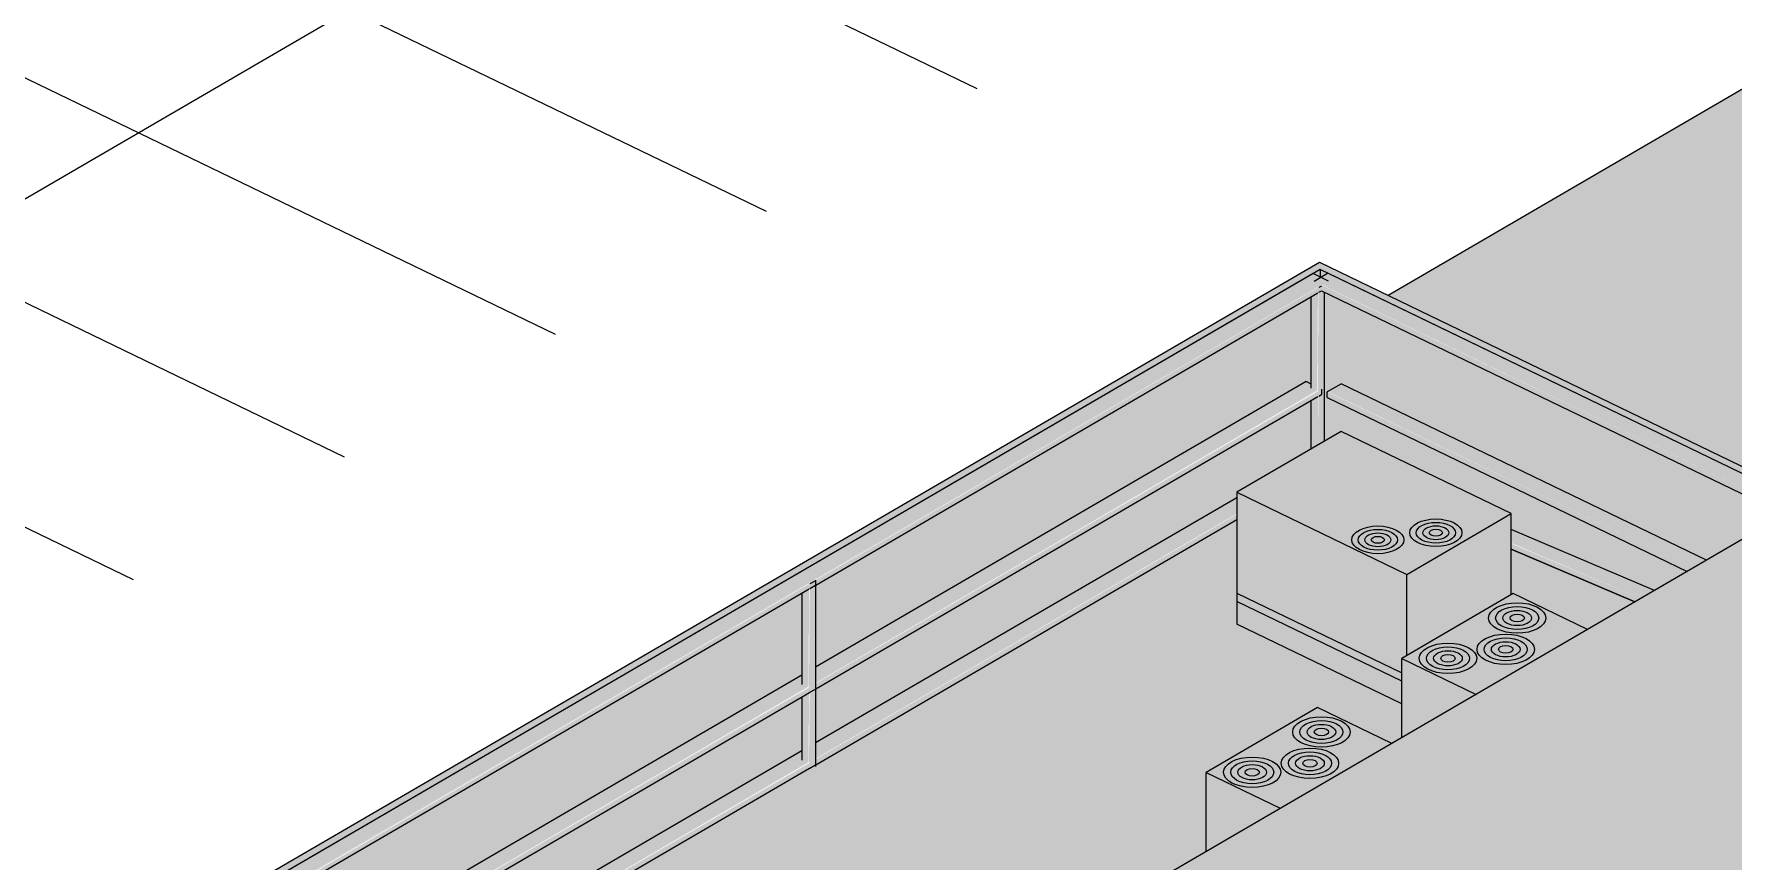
# Model space of a CAD drawing. Header units: inches. Extents: x 27328 to 52026, y -4075 to 4147.
# Drawn here: x 42269 to 42920, y -1949 to -1632 of the extents above; entities that cross this region are included whole.
import ezdxf

# ---------------------------------------------------------------- set-up
doc = ezdxf.new("R2010")
doc.units = ezdxf.units.IN
doc.header["$MEASUREMENT"] = 0
for name, color, linetype, lineweight in [('A-ROOF', 132, 'Continuous', 9), ('L-SITE-WALL', 31, 'Continuous', 9), ('M-EQPM', 50, 'Continuous', 9), ('PAINT', 190, 'Continuous', 9), ('S-BEAM', 12, 'Continuous', 9), ('S-COLS', 52, 'Continuous', 9)]:
    doc.layers.add(name, color=color, linetype=linetype, lineweight=lineweight)

# ---------------------------------------------------------------- blocks, each defined once
blk = doc.blocks.new('Carrier_48TC_Standard_Efficiency_Gas_Heat_Electric_Cooling_Packaged_Rooftop_Unit_3_to_15_nominal_tons - 15 ton 48TC__16-873539-Axon - Looking South West')
at = {"layer": 'M-EQPM'}
for points in [[(-34163.18, -1929.08), (-34120.49, -1904.22), (-34148.95, -1890.46), (-34191.63, -1915.32), (-34175.2, -1923.27)], [(-34191.63, -1945.66), (-34163.18, -1929.08), (-34191.63, -1915.32), (-34191.63, -1940.68)]]:
    blk.add_hatch(color=256, dxfattribs=at).paths.add_polyline_path(points, flags=0)
for p, q in [((-34148.95, -1890.46), (-34191.63, -1915.32)), ((-34120.49, -1904.22), (-34148.95, -1890.46)), ((-34191.63, -1915.32), (-34163.18, -1929.08)), ((-34191.63, -1945.66), (-34191.63, -1915.32))]:
    blk.add_line(p, q, dxfattribs=at)
for centre, major_axis in [((-34147.42, -1899.81), (11, 0)), ((-34147.42, -1899.81), (8.25, 0)), ((-34147.42, -1899.81), (5.5, 0)), ((-34147.42, -1899.81), (2.75, 0)), ((-34151.81, -1911.82), (11, 0)), ((-34151.81, -1911.82), (8.25, 0)), ((-34173.94, -1915.26), (11, 0)), ((-34173.94, -1915.26), (8.25, 0)), ((-34173.94, -1915.26), (5.5, 0)), ((-34173.94, -1915.26), (2.75, 0)), ((-34151.81, -1911.82), (5.5, 0)), ((-34151.81, -1911.82), (2.75, 0))]:
    blk.add_ellipse(centre, major_axis=major_axis, ratio=0.53073, dxfattribs=at)
blk = doc.blocks.new('Carrier_48TC_Standard_Efficiency_Gas_Heat_Electric_Cooling_Packaged_Rooftop_Unit_3_to_15_nominal_tons - 10 ton 48TC__12-873535-Axon - Looking South West')
at = {"layer": 'M-EQPM'}
for points in [[(-34114.73, -1839.39), (-34074.66, -1816.05), (-34139.8, -1784.55), (-34179.87, -1807.89), (-34134.44, -1829.86)], [(-34116.62, -1880.33), (-34116.62, -1871.63), (-34114.73, -1870.53), (-34114.73, -1839.39), (-34179.87, -1807.89), (-34179.87, -1849.74), (-34117.37, -1879.97)], [(-34114.73, -1870.53), (-34074.66, -1847.19), (-34074.66, -1816.05), (-34114.73, -1839.39), (-34114.73, -1848.31)], [(-34116.62, -1889.02), (-34116.62, -1877.15), (-34179.87, -1846.56), (-34179.87, -1858.43), (-34121.41, -1886.7)]]:
    blk.add_hatch(color=256, dxfattribs=at).paths.add_polyline_path(points, flags=0)
for p, q in [((-34139.8, -1784.55), (-34179.87, -1807.89)), ((-34074.66, -1816.05), (-34139.8, -1784.55)), ((-34179.87, -1807.89), (-34114.73, -1839.39)), ((-34179.87, -1807.89), (-34179.87, -1849.74)), ((-34114.73, -1839.39), (-34074.66, -1816.05)), ((-34074.66, -1847.19), (-34074.66, -1816.05)), ((-34114.73, -1870.53), (-34114.73, -1839.39)), ((-34179.87, -1846.56), (-34116.62, -1877.15)), ((-34179.87, -1846.56), (-34179.87, -1858.43)), ((-34116.62, -1880.33), (-34179.87, -1849.74)), ((-34116.62, -1889.02), (-34179.87, -1858.43))]:
    blk.add_line(p, q, dxfattribs=at)
for centre, major_axis in [((-34125.8, -1826.14), (10, 0)), ((-34125.8, -1826.14), (7.5, 0)), ((-34103.57, -1823.43), (10, 0)), ((-34103.57, -1823.43), (7.5, 0)), ((-34103.57, -1823.43), (5, 0)), ((-34103.57, -1823.43), (2.5, 0)), ((-34125.8, -1826.14), (5, 0)), ((-34125.8, -1826.14), (2.5, 0))]:
    blk.add_ellipse(centre, major_axis=major_axis, ratio=0.53073, dxfattribs=at)
blk = doc.blocks.new('HSS-Hollow Structural Section-Column - HSS4X4X1_4-1051982-Axon - Looking South West')
at = {"layer": 'S-COLS'}
h = blk.add_hatch(color=256, dxfattribs=at)
h.paths.add_polyline_path([(-34151.35, -1791.28), (-34149.08, -1789.96), (-34149.08, -1771.43), (-34151.35, -1772.75), (-34151.35, -1785.81)], flags=0)
h.paths.add_polyline_path([(-34149.08, -1768.89), (-34149.08, -1731.59), (-34151.35, -1732.91), (-34151.35, -1767.8), (-34150.03, -1768.43)], flags=0)
h = blk.add_hatch(color=256, dxfattribs=at)
h.paths.add_polyline_path([(-34149.08, -1789.96), (-34148.42, -1789.57), (-34148.62, -1771.16), (-34149.08, -1771.43), (-34149.08, -1784.55)], flags=0)
h.paths.add_polyline_path([(-34148.42, -1769.04), (-34148.62, -1731.33), (-34149.08, -1731.59), (-34148.86, -1768.95), (-34148.5, -1768.98)], flags=0)
for points in [[(-34148.42, -1789.57), (-34146.35, -1788.37), (-34146.35, -1731.11), (-34147.39, -1730.49), (-34147.47, -1728.89), (-34148.42, -1729.65), (-34148.42, -1784.55)], [(-34151.49, -1791.36), (-34151.35, -1791.28), (-34151.49, -1784.55)], [(-34146.35, -1788.37), (-34146.24, -1788.3), (-34146.35, -1784.55)]]:
    blk.add_hatch(color=256, dxfattribs=at).paths.add_polyline_path(points, flags=0)
for p, q in [((-34147.39, -1728.85), (-34148.42, -1729.45)), ((-34146.23, -1788.3), (-34146.23, -1731.17)), ((-34151.5, -1733), (-34151.5, -1767.98)), ((-34151.5, -1772.84), (-34151.5, -1791.36))]:
    blk.add_line(p, q, dxfattribs=at)
blk = doc.blocks.new('HSS-Hollow Structural Section-Column - HSS4X4X1_4-V145-Axon - Looking South West')
at = {"layer": 'S-COLS'}
blk.add_hatch(color=256, dxfattribs=at).paths.add_polyline_path([(-34343.41, -1914.13), (-34341.34, -1912.93), (-34341.34, -1841.81), (-34343.41, -1843.02), (-34343.41, -1906.55)], flags=0)
h = blk.add_hatch(color=256, dxfattribs=at)
h.paths.add_polyline_path([(-34344.07, -1911.49), (-34344.07, -1885), (-34346.33, -1886.32), (-34346.33, -1910.39)], flags=0)
h.paths.add_polyline_path([(-34344.07, -1882.46), (-34344.07, -1845.16), (-34346.33, -1846.48), (-34346.33, -1881.37)], flags=0)
h = blk.add_hatch(color=256, dxfattribs=at)
h.paths.add_polyline_path([(-34343.85, -1914.22), (-34343.41, -1914.13), (-34343.61, -1913.76), (-34344.07, -1914.16), (-34343.88, -1914.21)], flags=0)
h.paths.add_polyline_path([(-34343.41, -1911.63), (-34343.61, -1884.73), (-34344.07, -1885), (-34343.85, -1911.55), (-34343.44, -1911.61)], flags=0)
h.paths.add_polyline_path([(-34343.41, -1882.61), (-34343.61, -1844.9), (-34344.07, -1845.16), (-34343.85, -1882.52), (-34343.49, -1882.55)], flags=0)
h = blk.add_hatch(color=256, dxfattribs=at)
h.paths.add_polyline_path([(-34341.34, -1912.93), (-34341.23, -1912.82), (-34341.34, -1912.44)], flags=0)
h.paths.add_polyline_path([(-34341.34, -1910.43), (-34341.23, -1910.12), (-34341.34, -1910.37)], flags=0)
h.paths.add_polyline_path([(-34341.34, -1881.4), (-34341.23, -1881.09), (-34341.34, -1881.34)], flags=0)
for p, q in [((-34341.34, -1841.81), (-34343.41, -1843.02)), ((-34341.22, -1913.11), (-34341.22, -1841.65)), ((-34346.49, -1846.57), (-34346.49, -1881.55)), ((-34346.49, -1886.4), (-34346.49, -1910.57))]:
    blk.add_line(p, q, dxfattribs=at)
blk = doc.blocks.new('Girt_C - 8_D-1077146-Axon - Looking South West')
at = {"layer": 'S-BEAM'}
for points in [[(-34538.76, -1956.25), (-34144.83, -1726.81), (-34150.47, -1724.08), (-34544.4, -1953.52)], [(-34538.62, -1956.47), (-34147.39, -1728.45), (-34147.53, -1728.37), (-34538.66, -1956.34)], [(-34536.97, -1957.52), (-34147.39, -1730.49), (-34147.57, -1728.7), (-34538.62, -1956.72), (-34537.03, -1957.49)], [(-34542.85, -1954.68), (-34542.55, -1954.51), (-34544.46, -1953.65), (-34544.4, -1953.93), (-34544.11, -1954.07)], [(-34542.09, -1955.04), (-34541.8, -1954.87), (-34542.55, -1954.51), (-34542.85, -1954.68)], [(-34538.76, -1956.34), (-34538.76, -1956.25), (-34539.05, -1956.2)]]:
    blk.add_hatch(color=256, dxfattribs=at).paths.add_polyline_path(points, flags=0)
for p, q in [((-34150.56, -1724.08), (-34544.49, -1953.52)), ((-34150.57, -1724.08), (-34150.47, -1724.08)), ((-34150.47, -1724.08), (-34144.83, -1726.81)), ((-34341.18, -1843.48), (-34148.73, -1731.39)), ((-34148.42, -1731.21), (-34147.39, -1730.61)), ((-34536.17, -1957.05), (-34343.72, -1844.96)), ((-34343.41, -1844.78), (-34341.34, -1843.57)), ((-34544.54, -1953.61), (-34544.54, -1953.86)), ((-34544.46, -1953.9), (-34544.46, -1953.65)), ((-34538.76, -1956.25), (-34544.4, -1953.52)), ((-34544.4, -1953.62), (-34538.76, -1956.34)), ((-34542.85, -1954.68), (-34542.52, -1954.49)), ((-34542.09, -1955.04), (-34541.76, -1954.85)), ((-34542.08, -1955.05), (-34541.74, -1954.86)), ((-34538.7, -1956.43), (-34538.7, -1956.68)), ((-34538.62, -1956.72), (-34538.62, -1956.47)), ((-34536.97, -1957.52), (-34536.33, -1957.14))]:
    blk.add_line(p, q, dxfattribs=at)
for points in [[(-34544.4, -1953.52, 0), (-34544.5, -1953.52, 0), (-34544.54, -1953.61, 0)], [(-34544.46, -1953.65, 0), (-34544.44, -1953.61, 0), (-34544.4, -1953.62, 0)], [(-34538.62, -1956.47, 0), (-34538.66, -1956.34, 0), (-34538.76, -1956.25, 0)], [(-34538.76, -1956.34, 0), (-34538.72, -1956.38, 0), (-34538.7, -1956.43, 0)]]:
    blk.add_polyline3d(points, dxfattribs=at)
blk = doc.blocks.new('Girt_C - 8_D-1077143-Axon - Looking South West')
at = {"layer": 'S-BEAM'}
h = blk.add_hatch(color=256, dxfattribs=at)
h.paths.add_polyline_path([(-34501.78, -1974.54), (-34344.07, -1882.46), (-34346.47, -1881.13), (-34346.47, -1878.08), (-34507.41, -1971.81)], flags=0)
h.paths.add_polyline_path([(-34341.23, -1881.03), (-34149.08, -1768.89), (-34151.49, -1767.56), (-34151.6, -1766.24), (-34153.16, -1765.48), (-34341.23, -1875.02)], flags=0)
h = blk.add_hatch(color=256, dxfattribs=at)
h.paths.add_polyline_path([(-34501.49, -1974.68), (-34343.65, -1882.54), (-34343.86, -1882.56), (-34501.57, -1974.64)], flags=0)
h.paths.add_polyline_path([(-34341.34, -1881.4), (-34148.67, -1768.97), (-34148.87, -1768.99), (-34341.3, -1881.28), (-34341.32, -1881.34)], flags=0)
blk.add_hatch(color=256, dxfattribs=at).paths.add_polyline_path([(-34499.61, -1975.59), (-34147.39, -1770.44), (-34147.39, -1768.43), (-34501.49, -1974.68), (-34501.25, -1974.8)], flags=0)
for p, q in [((-34153.26, -1765.48), (-34341.23, -1874.96)), ((-34153.16, -1765.48), (-34151.48, -1766.3)), ((-34148.42, -1771.04), (-34147.39, -1770.44)), ((-34147.39, -1768.43), (-34147.39, -1770.44)), ((-34341.18, -1883.32), (-34148.73, -1771.23)), ((-34346.46, -1878.01), (-34507.47, -1971.79)), ((-34499.61, -1975.59), (-34343.55, -1884.7)), ((-34343.41, -1884.61), (-34341.34, -1883.41))]:
    blk.add_line(p, q, dxfattribs=at)
blk.add_polyline3d([(-34153.28, -1765.5, 0), (-34153.23, -1765.47, 0), (-34153.16, -1765.48, 0)], dxfattribs=at)
blk = doc.blocks.new('Girt_C - 8_D-V147-Axon - Looking South West')
at = {"layer": 'S-BEAM'}
h = blk.add_hatch(color=256, dxfattribs=at)
h.paths.add_polyline_path([(-34474.55, -1987.71), (-34344.07, -1911.49), (-34346.47, -1910.16), (-34346.47, -1907.11), (-34480.18, -1984.98)], flags=0)
h.paths.add_polyline_path([(-34341.23, -1910.06), (-34179.87, -1816.08), (-34179.87, -1810.07), (-34341.23, -1904.05)], flags=0)
h = blk.add_hatch(color=256, dxfattribs=at)
h.paths.add_polyline_path([(-34474.26, -1987.85), (-34343.65, -1911.57), (-34343.86, -1911.59), (-34474.34, -1987.81)], flags=0)
h.paths.add_polyline_path([(-34341.34, -1910.43), (-34179.87, -1816.17), (-34179.87, -1816.08), (-34341.3, -1910.31), (-34341.32, -1910.37)], flags=0)
blk.add_hatch(color=256, dxfattribs=at).paths.add_polyline_path([(-34472.38, -1988.76), (-34179.87, -1818.39), (-34179.87, -1816.38), (-34474.26, -1987.85), (-34473.54, -1988.19)], flags=0)
for p, q in [((-34179.87, -1810.01), (-34341.26, -1904.01)), ((-34341.18, -1912.35), (-34179.87, -1818.39)), ((-34346.46, -1907.04), (-34480.24, -1984.96)), ((-34472.38, -1988.76), (-34343.55, -1913.72)), ((-34343.44, -1913.66), (-34341.34, -1912.44))]:
    blk.add_line(p, q, dxfattribs=at)
blk = doc.blocks.new('Girt_C - 8_D-1078013-Axon - Looking South West')
at = {"layer": 'S-BEAM'}
for points in [[(-33967.68, -1815.22), (-33962.54, -1812.22), (-34145.08, -1723.95), (-34150.22, -1726.94), (-34012.18, -1793.7)], [(-33967.95, -1815.38), (-33967.68, -1815.22), (-34147.39, -1728.45), (-34147.19, -1728.7), (-33984.59, -1807.33)], [(-33969.84, -1816.47), (-33967.95, -1815.38), (-34147.39, -1728.6), (-34147.39, -1730.61), (-33985.94, -1808.68)], [(-33962.54, -1812.22), (-33962.5, -1812.2), (-33979.22, -1804.16)]]:
    blk.add_hatch(color=256, dxfattribs=at).paths.add_polyline_path(points, flags=0)
for p, q in [((-34150.22, -1726.94), (-34145.08, -1723.95)), ((-34145.08, -1723.95), (-34144.99, -1723.94)), ((-33962.5, -1812.2), (-34145, -1723.94)), ((-34147.39, -1730.61), (-33969.84, -1816.47))]:
    blk.add_line(p, q, dxfattribs=at)
blk = doc.blocks.new('Girt_C - 8_D-1077983-Axon - Looking South West')
at = {"layer": 'S-BEAM'}
for points in [[(-34007.2, -1838.24), (-34005.32, -1837.14), (-34145.17, -1769.51), (-34144.99, -1771.6), (-34012.18, -1835.83)], [(-34005.32, -1837.14), (-34005.04, -1836.98), (-34145.13, -1769.37), (-34144.99, -1769.59), (-34011.36, -1834.22)], [(-34005.04, -1836.98), (-33999.91, -1833.99), (-34139.91, -1766.28), (-34144.83, -1769.38), (-34012.18, -1833.53)], [(-33999.91, -1833.99), (-33999.86, -1833.96), (-34005.99, -1831.05)]]:
    blk.add_hatch(color=256, dxfattribs=at).paths.add_polyline_path(points, flags=0)
for p, q in [((-34145.17, -1771.51), (-34145.17, -1769.51)), ((-34145.04, -1769.27), (-34139.91, -1766.28)), ((-34139.91, -1766.28), (-34139.82, -1766.28)), ((-33999.86, -1833.96), (-34139.83, -1766.27)), ((-34145.17, -1771.51), (-34007.2, -1838.24))]:
    blk.add_line(p, q, dxfattribs=at)
blk.add_polyline3d([(-34145.17, -1769.51, 0), (-34145.13, -1769.37, 0), (-34145.04, -1769.27, 0)], dxfattribs=at)
blk = doc.blocks.new('Girt_C - 8_D-1077993-Axon - Looking South West')
at = {"layer": 'S-BEAM'}
for points in [[(-34024.99, -1848.6), (-34019.85, -1845.61), (-34074.66, -1822.18), (-34074.66, -1827.37), (-34029.28, -1846.76)], [(-34025.27, -1848.76), (-34024.99, -1848.6), (-34074.66, -1827.59), (-34074.66, -1827.65), (-34025.67, -1848.59)], [(-34027.26, -1849.92), (-34025.27, -1848.76), (-34074.66, -1827.65), (-34074.66, -1829.66), (-34034.65, -1846.76)], [(-34027.28, -1849.93), (-34027.26, -1849.92), (-34034.69, -1846.76)], [(-34019.85, -1845.61), (-34019.81, -1845.58), (-34020.29, -1845.42)]]:
    blk.add_hatch(color=256, dxfattribs=at).paths.add_polyline_path(points, flags=0)
for p, q in [((-34019.81, -1845.58), (-34074.66, -1822.14)), ((-34074.66, -1829.66), (-34027.26, -1849.92)), ((-34027.28, -1849.93), (-34074.66, -1829.68))]:
    blk.add_line(p, q, dxfattribs=at)

msp = doc.modelspace()

# ---------------------------------------------------------------- hatches: boundary and pattern name
at = {"layer": 'A-ROOF'}
msp.add_hatch(color=256, dxfattribs=at).paths.add_polyline_path([(43592.6, -2423.66), (45955.84, -1047.21), (44986.44, -624.71), (42623.2, -2001.16), (43550.05, -2405.12)], flags=0)
h = msp.add_hatch(color=256, dxfattribs=at)
h.paths.add_polyline_path([(42671.89, -2101.99), (42671.89, -2026.01), (42623.5, -2004.92), (42623.5, -2004.29), (42624.04, -2003.97), (42623.2, -2003.6), (42623.2, -2001.16), (42718.5, -1945.66), (42718.5, -1915.32), (42761.18, -1890.46), (42789.64, -1904.22), (42793.51, -1901.97), (42793.51, -1889.02), (42730.26, -1858.43), (42730.26, -1818.39), (42568.9, -1912.37), (42568.69, -1912.99), (42566.28, -1914.22), (42565.69, -1914.24), (42437.75, -1988.76), (42671.04, -2101.58)], flags=0)
h.paths.add_polyline_path([(42354.91, -2024.8), (42354.91, -1966), (42297.16, -1999.63), (42338.41, -2017.61)], flags=0)
h.paths.add_polyline_path([(42864.66, -1860.53), (42882.85, -1849.93), (42835.47, -1829.68), (42835.47, -1847.19), (42836.2, -1846.76), (42861.19, -1858.85)], flags=0)
h.paths.add_polyline_path([(42950.2, -1810.7), (44820.45, -721.39), (44694, -666.27), (44694, -654.1), (44662.9, -640.54), (43884.42, -1093.96), (43865.94, -1085.91), (43665.78, -1202.49), (43684.26, -1210.55), (42788.28, -1732.4), (42944.98, -1808.18)], flags=0)
at = {"layer": 'L-SITE-WALL'}
for points in [[(42357.68, -1958.11), (42764.75, -1721.02), (42761.97, -1719.68), (42354.91, -1956.77)], [(42947.67, -1812.18), (42950.2, -1810.7), (42764.75, -1721.02), (42762.22, -1722.49), (42897.96, -1788.13)]]:
    msp.add_hatch(color=256, dxfattribs=at).paths.add_polyline_path(points, flags=0)
h = msp.add_hatch(color=256, dxfattribs=at)
h.paths.add_polyline_path([(42429.9, -1984.96), (42563.66, -1907.05), (42563.66, -1886.4), (42410.53, -1975.59), (42424.31, -1982.26)], flags=0)
h.paths.add_polyline_path([(42402.67, -1971.79), (42563.66, -1878.02), (42563.66, -1846.56), (42373.91, -1957.21), (42373.91, -1957.88), (42402.53, -1971.72)], flags=0)
h.paths.add_polyline_path([(42368.9, -1955.46), (42368.9, -1955.21), (42368.35, -1954.88), (42368.05, -1955.05), (42368.81, -1955.42)], flags=0)
h.paths.add_polyline_path([(42365.68, -1953.9), (42365.78, -1953.44), (42759.66, -1724.08), (42762.22, -1725.32), (42762.22, -1722.49), (42365.26, -1953.7), (42365.58, -1953.85)], flags=0)
h.paths.add_polyline_path([(42568.9, -1904), (42730.26, -1810.02), (42730.26, -1807.89), (42758.64, -1791.36), (42758.64, -1772.83), (42568.9, -1883.34), (42568.9, -1903.74)], flags=0)
h.paths.add_polyline_path([(42568.9, -1874.97), (42756.97, -1765.48), (42758.64, -1766.29), (42758.64, -1733), (42568.9, -1843.51), (42568.9, -1872.5)], flags=0)
h = msp.add_hatch(color=256, dxfattribs=at)
h.paths.add_polyline_path([(42890.32, -1845.58), (42902.93, -1838.24), (42764.96, -1771.51), (42765.14, -1769.25), (42770.33, -1766.28), (42910.27, -1833.96), (42940.3, -1816.47), (42763.89, -1731.16), (42763.89, -1788.3), (42770.33, -1784.55), (42835.47, -1816.05), (42835.47, -1822.14), (42889.91, -1845.4)], flags=0)
h.paths.add_polyline_path([(42947.64, -1812.2), (42947.67, -1812.18), (42762.22, -1722.49), (42762.22, -1725.32), (42762.48, -1725.44), (42765.3, -1724.02), (42930.98, -1804.14)], flags=0)

# ---------------------------------------------------------------- linework, layer by layer
at = {"layer": 'A-ROOF'}
for p, q in [((44986.44, -624.71), (42623.2, -2001.16)), ((43684.26, -1210.55), (42788.28, -1732.4))]:
    msp.add_line(p, q, dxfattribs=at)
at = {"layer": 'L-SITE-WALL'}
for p, q in [((42354.91, -1956.77), (42761.97, -1719.68)), ((42762.22, -1722.49), (42357.68, -1958.11)), ((42761.97, -1719.68), (42950.2, -1810.7)), ((42947.67, -1812.18), (42762.22, -1722.49)), ((42762.22, -1722.49), (42762.22, -1725.32))]:
    msp.add_line(p, q, dxfattribs=at)
at = {"layer": 'PAINT'}
for p, q in [((41937.63, -1886.56), (43440.95, -1010.96)), ((42311.41, -1498.65), (42630.73, -1653.08)), ((42230.59, -1545.73), (42549.91, -1700.15)), ((42149.76, -1592.81), (42469.08, -1747.23)), ((42068.94, -1639.88), (42388.26, -1794.3)), ((42147.78, -1764.17), (42307.43, -1841.38))]:
    msp.add_line(p, q, dxfattribs=at)

# ---------------------------------------------------------------- block references
at = {"layer": 'M-EQPM'}
for name, p in [('Carrier_48TC_Standard_Efficiency_Gas_Heat_Electric_Cooling_Packaged_Rooftop_Unit_3_to_15_nominal_tons - 10 ton 48TC__12-873535-Axon - Looking South West', (76910.13, 0)), ('Carrier_48TC_Standard_Efficiency_Gas_Heat_Electric_Cooling_Packaged_Rooftop_Unit_3_to_15_nominal_tons - 15 ton 48TC__16-873539-Axon - Looking South West', (76985.15, 43.69)), ('Carrier_48TC_Standard_Efficiency_Gas_Heat_Electric_Cooling_Packaged_Rooftop_Unit_3_to_15_nominal_tons - 15 ton 48TC__16-873539-Axon - Looking South West', (76910.13, 0))]:
    msp.add_blockref(name, p, dxfattribs=at)
at = {"layer": 'S-BEAM'}
for name in ['Girt_C - 8_D-1077146-Axon - Looking South West', 'Girt_C - 8_D-1078013-Axon - Looking South West', 'Girt_C - 8_D-1077143-Axon - Looking South West', 'Girt_C - 8_D-1077983-Axon - Looking South West', 'Girt_C - 8_D-V147-Axon - Looking South West', 'Girt_C - 8_D-1077993-Axon - Looking South West']:
    msp.add_blockref(name, (76910.13, 0), dxfattribs=at)
at = {"layer": 'S-COLS'}
for name in ['HSS-Hollow Structural Section-Column - HSS4X4X1_4-1051982-Axon - Looking South West', 'HSS-Hollow Structural Section-Column - HSS4X4X1_4-V145-Axon - Looking South West']:
    msp.add_blockref(name, (76910.13, 0), dxfattribs=at)

doc.saveas('drawing.dxf')
